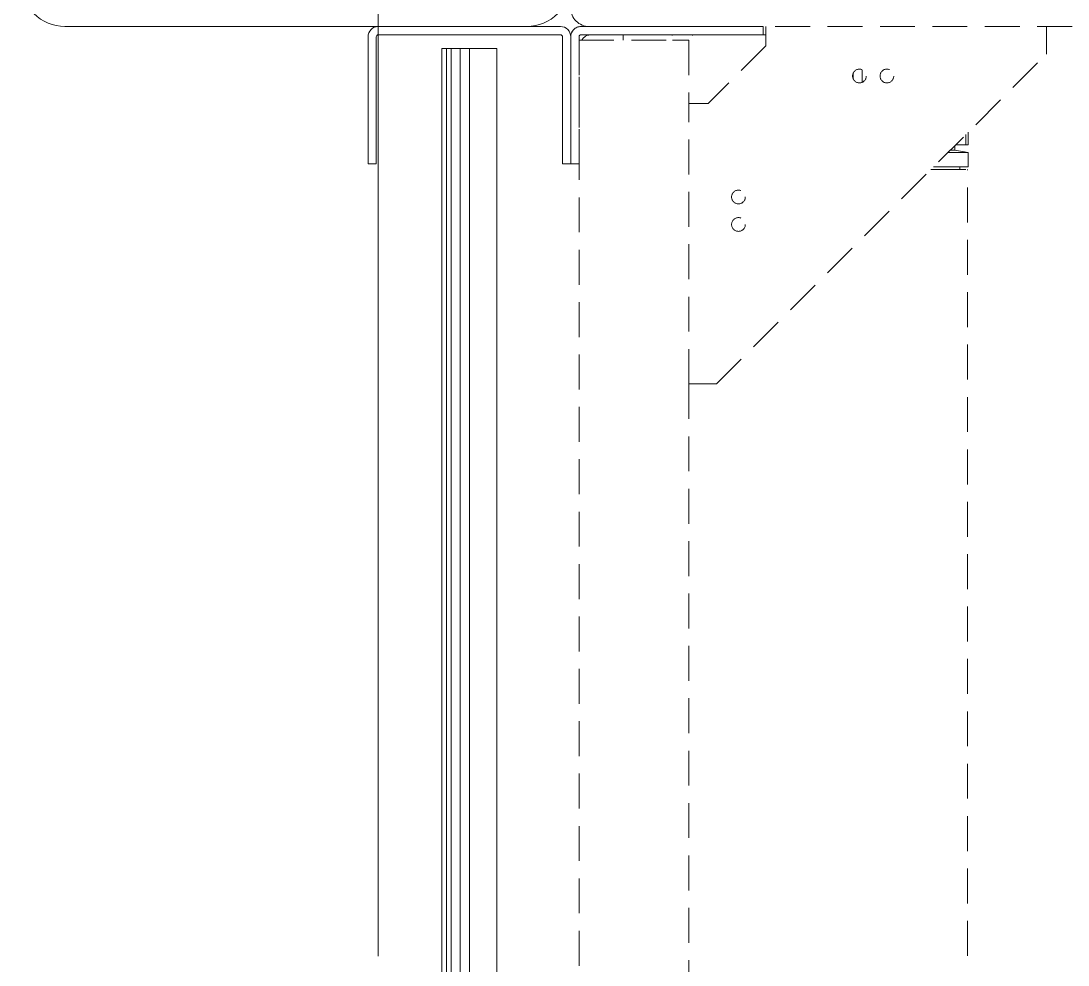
# Model space of a CAD drawing. Header units: millimetres. Extents: x 5227 to 261376, y 53707 to 123566.
# Drawn here: x 94342.3 to 94723.2, y 111132.2 to 111475.6 of the extents above; entities that cross this region are included whole.
import ezdxf

# ---------------------------------------------------------------- set-up
doc = ezdxf.new("R2010")
doc.units = ezdxf.units.MM
doc.linetypes.add('CENTERX2', pattern=[101.6, 63.5, -12.7, 12.7, -12.7])
doc.linetypes.add('HIDDEN', pattern=[9.525, 6.35, -3.175])
doc.layers.get('0').update_dxf_attribs({"lineweight": 0})
for name, color, linetype, lineweight in [('PV_DIMENTION_SECOND_ROMANS', 7, 'Continuous', 0), ('PV_EXTRA_LINE', 252, 'Continuous', 0), ('PV_STEEL LINE', 7, 'Continuous', 0), ('PV_STEEL_BOX&PIPE_SECTION', 6, 'Continuous', 0), ('PV_TEXT_ROMANS', 7, 'Continuous', 0)]:
    doc.layers.add(name, color=color, linetype=linetype, lineweight=lineweight)
doc.layers.add('PV_GRID_LINE', color=252, linetype='CENTERX2', lineweight=0, transparency=0.5)
doc.styles.add('PV_ROMANS', font='romans.shx')

# ---------------------------------------------------------------- blocks, each defined once
blk = doc.blocks.new('*U326')
at = {"layer": 'PV_EXTRA_LINE', "linetype": 'CENTERX2', "ltscale": 10}
blk.add_line((0, -299.91), (0, -34226.83), dxfattribs=at)
at = {"layer": 'PV_TEXT_ROMANS', "color": 7, "style": 'PV_ROMANS'}
blk.add_attdef('1', (-101.49, 132.36), '', height=200, dxfattribs=at)
blk = doc.blocks.new('SHS 200X8.0TK')
at = {"layer": 'PV_STEEL_BOX&PIPE_SECTION', "linetype": 'ByBlock'}
for points in [[(-84, 100), (84, 100, -0.414214), (100, 84), (100, -84, -0.414214), (84, -100), (-84, -100, -0.414214), (-100, -84), (-100, 84, -0.414214)], [(-84, 92), (84, 92, -0.414214), (92, 84), (92, -84, -0.414214), (84, -92), (-84, -92, -0.414214), (-92, -84), (-92, 84, -0.414214)]]:
    blk.add_lwpolyline(points, format="xyb", close=True, dxfattribs=at)
blk = doc.blocks.new('5251YJ5ET1M5TU')
at = {"color": 7, "linetype": 'Continuous', "lineweight": 15}
for p, q in [((51845.39, 114450.35), (51911.64, 114450.35)), ((51845.39, 114447.35), (51911.64, 114447.35)), ((51985.39, 114450.35), (51919.14, 114450.35)), ((51985.39, 114447.35), (51919.14, 114447.35)), ((51841.64, 114400.35), (51841.64, 114446.6)), ((51844.64, 114400.35), (51844.64, 114446.6)), ((51912.39, 114400.35), (51912.39, 114446.6)), ((51915.39, 114446.6), (51915.39, 114400.35)), ((51841.64, 114400.35), (51844.64, 114400.35)), ((51915.39, 114400.35), (51912.39, 114400.35))]:
    blk.add_line(p, q, dxfattribs=at)
at = {"color": 252, "linetype": 'HIDDEN', "lineweight": 0, "ltscale": 2}
for p, q in [((51921.39, 114447.35), (51921.19, 114447.24)), ((51921.21, 114447.2), (51921.56, 114447.35)), ((51921.31, 114450.4), (51921.39, 114450.35)), ((52345.39, 114450.35), (51922.09, 114450.35)), ((51934.39, 114445.35), (51934.39, 114447.35)), ((51952.11, 114447.21), (51952.39, 114447.23)), ((51959.77, 114447.22), (51959.56, 114447.24)), ((51985.39, 114447.35), (51985.39, 114450.35)), ((51985.39, 114447.35), (51985.6, 114447.35)), ((51985.6, 114447.35), (51986.39, 114447.35)), ((51986.39, 114445.62), (51986.39, 114450.35)), ((52088.39, 114450.35), (52088.39, 114445.62)), ((51918.39, 114400.35), (51918.39, 114446.6)), ((51918.39, 114445.35), (51918.39, 109855.35)), ((51918.39, 114445.35), (51952.39, 114445.35)), ((51952.39, 114445.35), (51958.39, 114445.35)), ((51958.39, 114445.35), (51958.39, 114422.35)), ((51986.39, 114443.35), (51965.39, 114422.35)), ((51986.39, 114445.62), (51986.39, 114443.35)), ((52088.39, 114440.35), (52088.39, 114445.62)), ((51968.39, 114320.35), (52088.39, 114440.35)), ((52018.07, 114431.41), (52018.07, 114433.3)), ((52021.37, 114430.05), (52021.37, 114434.65)), ((51958.39, 114320.35), (51958.39, 114422.35)), ((51958.39, 114422.35), (51963.12, 114422.35)), ((51965.39, 114422.35), (51963.12, 114422.35)), ((52059.07, 114407.35), (52059.07, 114411.03)), ((52059.97, 114407.35), (52059.97, 114411.93)), ((52055.04, 114405.35), (52053.39, 114405.35)), ((52055.04, 114405.35), (52055.04, 114407.01)), ((52059.97, 114404.48), (52055.04, 114405.35)), ((52055.39, 114407.35), (52055.5, 114407.35)), ((52055.54, 114407.35), (52055.5, 114407.35)), ((52055.54, 114407.35), (52055.54, 114407.5)), ((52055.54, 114407.35), (52057.98, 114407.35)), ((52058.49, 114407.35), (52057.98, 114407.35)), ((52058.49, 114407.35), (52059.06, 114407.35)), ((52059.07, 114407.35), (52059.06, 114407.35)), ((52059.07, 114407.35), (52059.56, 114407.35)), ((52059.96, 114407.35), (52059.56, 114407.35)), ((52059.96, 114407.35), (52059.97, 114407.35)), ((52059.97, 114404.48), (52052.52, 114404.48)), ((52059.97, 114399.35), (52059.97, 114404.48)), ((51915.39, 114400.35), (51918.39, 114400.35)), ((52046.39, 114398.35), (52059.67, 114398.35)), ((52059.97, 114399.35), (52047.39, 114399.35)), ((52056.87, 114398.35), (52056.87, 114399.35)), ((52059.67, 109902.35), (52059.67, 114398.35)), ((51963.12, 114320.35), (51958.39, 114320.35)), ((51958.39, 114320.35), (51958.39, 109980.35)), ((51963.12, 114320.35), (51968.39, 114320.35))]:
    blk.add_line(p, q, dxfattribs=at)
for centre in [(52020.39, 114432.35), (52030.39, 114432.35), (51976.39, 114388.35), (51976.39, 114378.35)]:
    blk.add_circle(centre, 2.5, dxfattribs=at)
for centre, radius, start, end in [((51922.09, 114457.05), 6.7, 180, 270), ((51919.12, 114446.62), 3.74, 90, 180), ((51919.14, 114446.6), 3.75, 90, 180), ((51919.14, 114446.6), 0.75, 90, 180), ((51922.72, 114443.62), 3.74, 90, 152.3057)]:
    blk.add_arc(centre, radius, start, end, dxfattribs=at)
at = {"color": 7, "linetype": 'Continuous', "lineweight": 15}
for centre, radius, start, end in [((51845.37, 114446.62), 3.74, 90, 180), ((51845.39, 114446.6), 3.75, 90, 180), ((51845.39, 114446.6), 0.75, 90, 180), ((51911.64, 114446.6), 3.75, 0, 90), ((51911.64, 114446.6), 0.75, 0, 90), ((51911.65, 114446.62), 3.74, 0, 90)]:
    blk.add_arc(centre, radius, start, end, dxfattribs=at)
at = {"color": 252, "linetype": 'HIDDEN', "lineweight": 0, "ltscale": 2}
blk.add_open_spline([(51921.56, 114447.35), (51921.58, 114447.35), (51921.71, 114447.35), (51921.83, 114447.26), (51921.94, 114447.19)], degree=3, knots=[0, 0, 0, 0, 0.189392, 1, 1, 1, 1], dxfattribs=at)
at = {"layer": 'PV_STEEL LINE', "color": 250, "linetype": 'ByBlock'}
for p, q in [((51868.51, 109858.35), (51868.51, 114442.35)), ((51888.51, 114442.35), (51868.51, 114442.35)), ((51888.51, 109858.35), (51888.51, 114442.35))]:
    blk.add_line(p, q, dxfattribs=at)
at = {"layer": 'PV_STEEL LINE', "color": 252, "linetype": 'ByBlock'}
for p, q in [((51870.22, 109858.35), (51870.22, 114442.35)), ((51871.93, 109858.35), (51871.93, 114442.35)), ((51875.16, 109858.35), (51875.16, 114442.35)), ((51878.51, 109858.35), (51878.51, 114442.35))]:
    blk.add_line(p, q, dxfattribs=at)
at = {"layer": 'PV_STEEL_BOX&PIPE_SECTION', "linetype": 'ByBlock', "xscale": -1, "rotation": 89.99999999999977}
blk.add_blockref('SHS 200X8.0TK', (51815.39, 114550.35), dxfattribs=at)

msp = doc.modelspace()

# ---------------------------------------------------------------- block references
at = {"layer": 'PV_DIMENTION_SECOND_ROMANS'}
msp.add_blockref('5251YJ5ET1M5TU', (42626.96, -2976.82), dxfattribs=at)
at = {"layer": 'PV_GRID_LINE', "linetype": 'ByBlock', "lineweight": 0, "xscale": 0.75, "yscale": 0.75, "zscale": 0.75}
msp.add_blockref('*U326', (94472.34, 116408.65), dxfattribs=at)

doc.saveas('drawing.dxf')
